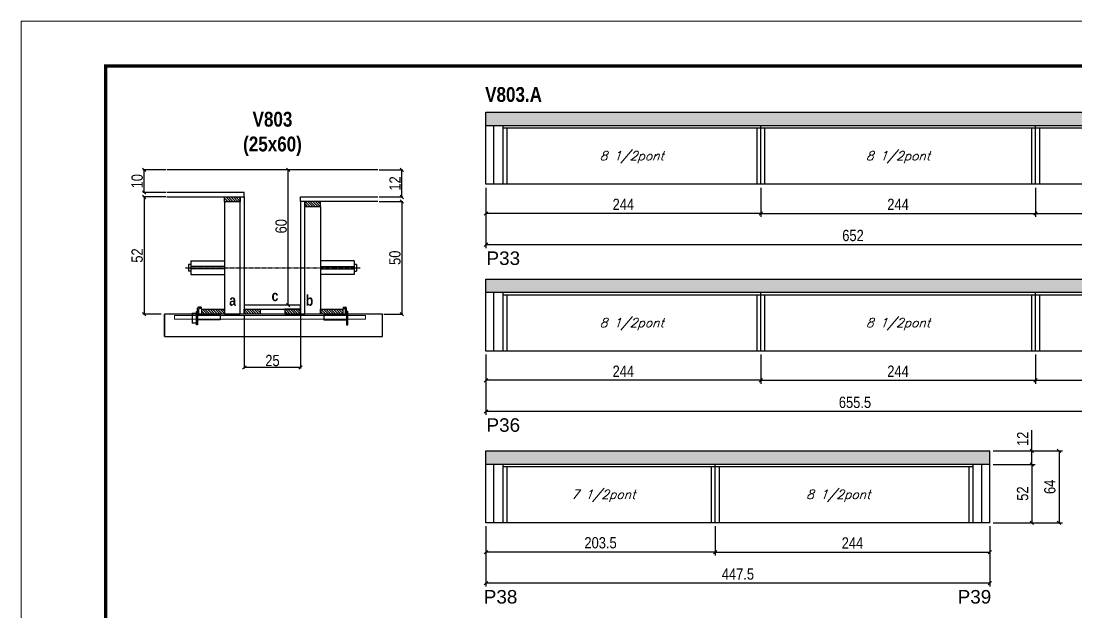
# Model space of a CAD drawing. Extents: x 3309 to 9590, y -2522 to 14608.
# Drawn here: x 8078 to 9015, y 12934 to 13459 of the extents above; entities that cross this region are included whole.
import ezdxf

# ---------------------------------------------------------------- set-up
doc = ezdxf.new("R2010")
doc.units = 0
doc.linetypes.add('DASHED', pattern=[0.75, 0.5, -0.25])
doc.linetypes.add('HIDDEN', pattern=[0.375, 0.25, -0.125])
for name, color, linetype in [('5', 5, 'Continuous'), ('barrote', 251, 'Continuous'), ('COTA', 241, 'Continuous'), ('detalhes', 4, 'Continuous'), ('NOMENCLATURA', 7, 'Continuous'), ('Painéis', 200, 'Continuous'), ('presilha', 1, 'Continuous'), ('SARR_2.2x10', 60, 'Continuous'), ('SARR_2.2x7', 40, 'Continuous'), ('SARR_3.5x7', 81, 'Continuous'), ('TENSOR', 3, 'Continuous'), ('texto', 7, 'Continuous')]:
    doc.layers.add(name, color=color, linetype=linetype)
for name, color, linetype, lineweight in [('CONCRETO', 251, 'Continuous', 25), ('Folhas', 255, 'Continuous', 9), ('SARRAFO DE PRESSAO', 251, 'DASHED', 9), ('SCO-___-LAJ', 2, 'Continuous', 0)]:
    doc.layers.add(name, color=color, linetype=linetype, lineweight=lineweight)
doc.styles.add('COTA TECNICA', font='techl___.ttf', dxfattribs={"height": 10})
doc.styles.add('COTA TECNICA 2X', font='techl___.ttf', dxfattribs={"height": 10})
doc.styles.add('Romans', font='romans.shx')
doc.styles.get("Standard").update_dxf_attribs({"font": 'arial.ttf'})
doc.styles.add('TECNICA', font='techb___.ttf', dxfattribs={"height": 10})
doc.dimstyles.new('PAINEL', dxfattribs={"dimtxt": 10, "dimasz": 3, "dimexe": 3, "dimexo": 3, "dimgap": 3, "dimtad": 1, "dimdec": 1, "dimzin": 12, "dimdsep": 46, "dimtxsty": 'COTA TECNICA', "dimblk1": 'OBLIQUE', "dimblk2": 'OBLIQUE', "dimsah": 1, "dimcen": 0.9, "dimclrd": 4, "dimclre": 4, "dimclrt": 240, "dimadec": 1, "dimazin": 3, "dimtfac": 1, "dimtdec": 1, "dimtmove": 0, "dimatfit": 3, "dimfxl": 1, "dimtolj": 1, "dimtzin": 12, "dimarcsym": 0})
doc.dimstyles.new('SECAO', dxfattribs={"dimscale": 0.333333, "dimtxt": 5, "dimasz": 9, "dimexe": 3, "dimexo": 3, "dimgap": 3, "dimtad": 1, "dimdec": 1, "dimlfac": 0.5, "dimzin": 12, "dimdsep": 46, "dimtxsty": 'COTA TECNICA 2X', "dimblk1": 'OBLIQUE', "dimblk2": 'OBLIQUE', "dimsah": 1, "dimcen": 0.9, "dimclrd": 4, "dimclre": 4, "dimclrt": 240, "dimadec": 1, "dimazin": 3, "dimtfac": 1, "dimtdec": 1, "dimtmove": 0, "dimatfit": 3, "dimfxl": 1, "dimtolj": 1, "dimtzin": 12, "dimarcsym": 0})

# ---------------------------------------------------------------- blocks, each defined once
blk = doc.blocks.new('9999999999')
at = {"layer": 'Folhas'}
blk.add_lwpolyline([(98138.98, 34190.21), (99623.98, 34190.21), (99623.98, 35240.21), (98138.98, 35240.21)], close=True, dxfattribs=at)
at = {"layer": 'Folhas', "color": 30, "const_width": 3}
blk.add_lwpolyline([(98213.98, 34230.21), (99583.98, 34230.21), (99583.98, 35200.21), (98213.98, 35200.21)], close=True, dxfattribs=at)
blk = doc.blocks.new('_Oblique')
at = {"color": 0, "linetype": 'ByBlock', "lineweight": -2}
blk.add_line((-0.5, -0.5), (0.5, 0.5), dxfattribs=at)
blk = doc.blocks.new('*D1483')
at = {"layer": 'COTA', "color": 4, "lineweight": -2, "transparency": 16777216}
for p, q in [((8276.15, 13198.02), (8276.15, 13150.55)), ((8326.15, 13198.02), (8326.15, 13150.55)), ((8326.15, 13151.55), (8276.15, 13151.55))]:
    blk.add_line(p, q, dxfattribs=at)
at = {"layer": 'Defpoints', "color": 0, "transparency": 16777216}
for p in [(8276.15, 13199.02), (8326.15, 13199.02), (8276.15, 13151.55)]:
    blk.add_point(p, dxfattribs=at)
at = {"layer": 'COTA', "color": 4, "lineweight": -2, "transparency": 16777216, "xscale": 3, "yscale": 3, "zscale": 3, "rotation": 180}
blk.add_blockref('_Oblique', (8276.15, 13151.55), dxfattribs=at)
at = {"layer": 'COTA', "color": 4, "lineweight": -2, "transparency": 16777216, "xscale": 3, "yscale": 3, "zscale": 3}
blk.add_blockref('_Oblique', (8326.15, 13151.55), dxfattribs=at)
at = {"layer": 'COTA', "color": 240, "transparency": 16777216, "insert": (8301.15, 13157.66), "char_height": 10, "attachment_point": 5, "style": 'COTA TECNICA 2X'}
blk.add_mtext('\\A1;25', dxfattribs=at)
blk = doc.blocks.new('PRESILHA METÁLICA 1')
at = {"layer": 'presilha'}
for p, q in [((6, 15.5), (7.5, 15.5)), ((6, -2.5), (6, 15.5)), ((7.5, 10.6), (7.5, 19.9)), ((7.5, 15.5), (7.5, -2.5)), ((12, 21), (8.6, 21)), ((9, 11.6), (9, 18.9)), ((12, 19.5), (9.6, 19.5)), ((12, 21), (12, 19.5)), ((0, 13), (6, 13)), ((0, 13), (0, 0)), ((6, 0), (0, 0)), ((6, 13), (6, 0)), ((37.5, 4.1), (7.5, 4.1)), ((37.5, 11), (9.6, 11)), ((37.5, 11), (37.5, 4.1)), ((7.5, -2.5), (6, -2.5))]:
    blk.add_line(p, q, dxfattribs=at)
for centre, radius, start, end in [((8.6, 19.9), 1.14, 90, 180), ((9.6, 18.9), 0.57, 90, 180), ((9.6, 11.6), 0.57, 180, 270)]:
    blk.add_arc(centre, radius, start, end, dxfattribs=at)
blk = doc.blocks.new('PRESILHA METÁLICA 2')
at = {"layer": 'presilha'}
for p, q in [((-5.2, 23.5), (-5.2, 22)), ((-5.2, 23.5), (-1.9, 23.5)), ((-5.2, 22), (-2.8, 22)), ((-2.2, 14.1), (-2.2, 21.4)), ((0.8, 18), (-0.8, 18)), ((-0.8, 18), (-0.8, 0)), ((-0.8, 14.6), (-0.8, 22.4)), ((0.8, 0), (0.8, 18)), ((-30.8, 13.5), (-30.8, 6.6)), ((-30.8, 13.5), (-2.8, 13.5)), ((-30.8, 6.6), (-0.8, 6.6)), ((-0.8, 0), (0.8, 0))]:
    blk.add_line(p, q, dxfattribs=at)
for centre, radius, start, end in [((-2.8, 21.4), 0.57, 0, 90), ((-2.8, 14.1), 0.57, 270, 0), ((-1.9, 22.4), 1.14, 0, 90)]:
    blk.add_arc(centre, radius, start, end, dxfattribs=at)
blk = doc.blocks.new('*D1484')
at = {"layer": 'COTA', "color": 4, "lineweight": -2, "transparency": 16777216}
for p, q in [((8206.45, 13303.02), (8186.1, 13303.02)), ((8187.1, 13303.02), (8187.1, 13199.02)), ((8202.34, 13199.02), (8186.1, 13199.02))]:
    blk.add_line(p, q, dxfattribs=at)
at = {"layer": 'Defpoints', "color": 0, "transparency": 16777216}
for p in [(8207.45, 13303.02), (8187.1, 13199.02), (8203.34, 13199.02)]:
    blk.add_point(p, dxfattribs=at)
at = {"layer": 'COTA', "color": 4, "lineweight": -2, "transparency": 16777216, "xscale": 3, "yscale": 3, "zscale": 3}
for p, rotation in [((8187.1, 13303.02), 90), ((8187.1, 13199.02), 270)]:
    blk.add_blockref('_Oblique', p, dxfattribs=dict(at, rotation=rotation))
at = {"layer": 'COTA', "color": 240, "transparency": 16777216, "insert": (8180.99, 13251.02), "char_height": 10, "attachment_point": 5, "rotation": 90, "style": 'COTA TECNICA 2X'}
blk.add_mtext('\\A1;52', dxfattribs=at)
blk = doc.blocks.new('*D1485')
at = {"layer": 'COTA', "color": 4, "lineweight": -2, "transparency": 16777216}
for p, q in [((8395.85, 13299.02), (8417.07, 13299.02)), ((8416.07, 13299.02), (8416.07, 13199.02)), ((8399.96, 13199.02), (8417.07, 13199.02))]:
    blk.add_line(p, q, dxfattribs=at)
at = {"layer": 'Defpoints', "color": 0, "transparency": 16777216}
for p in [(8394.85, 13299.02), (8398.96, 13199.02), (8416.07, 13199.02)]:
    blk.add_point(p, dxfattribs=at)
at = {"layer": 'COTA', "color": 4, "lineweight": -2, "transparency": 16777216, "xscale": 3, "yscale": 3, "zscale": 3}
for p, rotation in [((8416.07, 13299.02), 90), ((8416.07, 13199.02), 270)]:
    blk.add_blockref('_Oblique', p, dxfattribs=dict(at, rotation=rotation))
at = {"layer": 'COTA', "color": 240, "transparency": 16777216, "insert": (8409.96, 13249.02), "char_height": 10, "attachment_point": 5, "rotation": 90, "style": 'COTA TECNICA 2X'}
blk.add_mtext('\\A1;50', dxfattribs=at)
blk = doc.blocks.new('*D1486')
at = {"layer": 'COTA', "color": 4, "lineweight": -2, "transparency": 16777216}
for p, q in [((8325.15, 13327.02), (8313.98, 13327.02)), ((8314.98, 13207.02), (8314.98, 13327.02)), ((8325.15, 13207.02), (8313.98, 13207.02))]:
    blk.add_line(p, q, dxfattribs=at)
at = {"layer": 'Defpoints', "color": 0, "transparency": 16777216}
for p in [(8314.98, 13327.02), (8326.15, 13327.02), (8326.15, 13207.02)]:
    blk.add_point(p, dxfattribs=at)
at = {"layer": 'COTA', "color": 4, "lineweight": -2, "transparency": 16777216, "xscale": 3, "yscale": 3, "zscale": 3}
for p, rotation in [((8314.98, 13327.02), 90), ((8314.98, 13207.02), 270)]:
    blk.add_blockref('_Oblique', p, dxfattribs=dict(at, rotation=rotation))
at = {"layer": 'COTA', "color": 240, "transparency": 16777216, "insert": (8308.87, 13277.02), "char_height": 10, "attachment_point": 5, "rotation": 90, "style": 'COTA TECNICA 2X'}
blk.add_mtext('\\A1;60', dxfattribs=at)
blk = doc.blocks.new('*D1487')
at = {"layer": 'COTA', "color": 4, "lineweight": -2, "transparency": 16777216}
for p, q in [((8395.85, 13327.02), (8417.07, 13327.02)), ((8416.07, 13303.02), (8416.07, 13327.02)), ((8395.85, 13303.02), (8417.07, 13303.02))]:
    blk.add_line(p, q, dxfattribs=at)
at = {"layer": 'Defpoints', "color": 0, "transparency": 16777216}
for p in [(8394.85, 13327.02), (8416.07, 13327.02), (8394.85, 13303.02)]:
    blk.add_point(p, dxfattribs=at)
at = {"layer": 'COTA', "color": 4, "lineweight": -2, "transparency": 16777216, "xscale": 3, "yscale": 3, "zscale": 3}
for p, rotation in [((8416.07, 13327.02), 90), ((8416.07, 13303.02), 270)]:
    blk.add_blockref('_Oblique', p, dxfattribs=dict(at, rotation=rotation))
at = {"layer": 'COTA', "color": 240, "transparency": 16777216, "insert": (8410.01, 13315.02), "char_height": 10, "attachment_point": 5, "rotation": 90, "style": 'COTA TECNICA 2X'}
blk.add_mtext('\\A1;12', dxfattribs=at)
blk = doc.blocks.new('*D1488')
at = {"layer": 'COTA', "color": 4, "lineweight": -2, "transparency": 16777216}
for p, q in [((8206.45, 13327.02), (8186.1, 13327.02)), ((8187.1, 13307.02), (8187.1, 13327.02)), ((8206.45, 13307.02), (8186.1, 13307.02))]:
    blk.add_line(p, q, dxfattribs=at)
at = {"layer": 'Defpoints', "color": 0, "transparency": 16777216}
for p in [(8187.1, 13327.02), (8207.45, 13327.02), (8207.45, 13307.02)]:
    blk.add_point(p, dxfattribs=at)
at = {"layer": 'COTA', "color": 4, "lineweight": -2, "transparency": 16777216, "xscale": 3, "yscale": 3, "zscale": 3}
for p, rotation in [((8187.1, 13327.02), 90), ((8187.1, 13307.02), 270)]:
    blk.add_blockref('_Oblique', p, dxfattribs=dict(at, rotation=rotation))
at = {"layer": 'COTA', "color": 240, "transparency": 16777216, "insert": (8181, 13317.02), "char_height": 10, "attachment_point": 5, "rotation": 90, "style": 'COTA TECNICA 2X'}
blk.add_mtext('\\A1;10', dxfattribs=at)
blk = doc.blocks.new('*D1489')
at = {"layer": 'COTA', "color": 4, "linetype": 'ByBlock', "lineweight": -2, "transparency": 16777216}
for p, q in [((8490.81, 13311.29), (8490.81, 13285.37)), ((8734.81, 13311.29), (8734.81, 13285.37)), ((8734.81, 13288.37), (8490.81, 13288.37))]:
    blk.add_line(p, q, dxfattribs=at)
at = {"layer": 'Defpoints', "color": 0, "linetype": 'ByBlock', "transparency": 16777216}
for p in [(8490.81, 13314.29), (8734.81, 13314.29), (8490.81, 13288.37)]:
    blk.add_point(p, dxfattribs=at)
at = {"layer": 'COTA', "color": 4, "linetype": 'ByBlock', "lineweight": -2, "transparency": 16777216, "xscale": 3, "yscale": 3, "zscale": 3, "rotation": 180}
blk.add_blockref('_Oblique', (8490.81, 13288.37), dxfattribs=at)
at = {"layer": 'COTA', "color": 4, "linetype": 'ByBlock', "lineweight": -2, "transparency": 16777216, "xscale": 3, "yscale": 3, "zscale": 3}
blk.add_blockref('_Oblique', (8734.81, 13288.37), dxfattribs=at)
at = {"layer": 'COTA', "color": 240, "linetype": 'ByBlock', "transparency": 16777216, "insert": (8612.81, 13296.45), "char_height": 10, "attachment_point": 5, "style": 'COTA TECNICA'}
blk.add_mtext('\\A1;244', dxfattribs=at)
blk = doc.blocks.new('*D1492')
at = {"layer": 'COTA', "color": 4, "linetype": 'ByBlock', "lineweight": -2, "transparency": 16777216}
for p, q in [((8490.81, 13311.29), (8490.81, 13257.66)), ((9142.81, 13311.29), (9142.81, 13257.66)), ((9142.81, 13260.66), (8490.81, 13260.66))]:
    blk.add_line(p, q, dxfattribs=at)
at = {"layer": 'Defpoints', "color": 0, "linetype": 'ByBlock', "transparency": 16777216}
for p in [(8490.81, 13314.29), (9142.81, 13314.29), (8490.81, 13260.66)]:
    blk.add_point(p, dxfattribs=at)
at = {"layer": 'COTA', "color": 4, "linetype": 'ByBlock', "lineweight": -2, "transparency": 16777216, "xscale": 3, "yscale": 3, "zscale": 3, "rotation": 180}
blk.add_blockref('_Oblique', (8490.81, 13260.66), dxfattribs=at)
at = {"layer": 'COTA', "color": 4, "linetype": 'ByBlock', "lineweight": -2, "transparency": 16777216, "xscale": 3, "yscale": 3, "zscale": 3}
blk.add_blockref('_Oblique', (9142.81, 13260.66), dxfattribs=at)
at = {"layer": 'COTA', "color": 240, "linetype": 'ByBlock', "transparency": 16777216, "insert": (8816.81, 13268.77), "char_height": 10, "attachment_point": 5, "style": 'COTA TECNICA'}
blk.add_mtext('\\A1;652', dxfattribs=at)
blk = doc.blocks.new('*D1490')
at = {"layer": 'COTA', "color": 4, "lineweight": -2, "transparency": 16777216}
for p, q in [((8734.81, 13311.29), (8734.81, 13285.37)), ((8978.81, 13311.29), (8978.81, 13285.37)), ((8734.81, 13288.37), (8978.81, 13288.37))]:
    blk.add_line(p, q, dxfattribs=at)
at = {"layer": 'Defpoints', "color": 0, "transparency": 16777216}
for p in [(8734.81, 13314.29, 0), (8978.81, 13314.29, 0), (8978.81, 13288.37)]:
    blk.add_point(p, dxfattribs=at)
at = {"layer": 'COTA', "color": 4, "lineweight": -2, "transparency": 16777216, "xscale": 3, "yscale": 3, "zscale": 3, "rotation": 180}
blk.add_blockref('_Oblique', (8734.81, 13288.37), dxfattribs=at)
at = {"layer": 'COTA', "color": 4, "lineweight": -2, "transparency": 16777216, "xscale": 3, "yscale": 3, "zscale": 3}
blk.add_blockref('_Oblique', (8978.81, 13288.37), dxfattribs=at)
at = {"layer": 'COTA', "color": 240, "transparency": 16777216, "insert": (8856.81, 13296.45), "char_height": 10, "attachment_point": 5, "style": 'COTA TECNICA'}
blk.add_mtext('\\A1;244', dxfattribs=at)
blk = doc.blocks.new('*D1493')
at = {"layer": 'COTA', "color": 4, "lineweight": -2, "transparency": 16777216}
for p, q in [((8978.81, 13311.29), (8978.81, 13285.37)), ((9142.81, 13311.29), (9142.81, 13285.37)), ((8978.81, 13288.37), (9142.81, 13288.37))]:
    blk.add_line(p, q, dxfattribs=at)
at = {"layer": 'Defpoints', "color": 0, "transparency": 16777216}
for p in [(8978.81, 13314.29, 0), (9142.81, 13314.29, 0), (9142.81, 13288.37)]:
    blk.add_point(p, dxfattribs=at)
at = {"layer": 'COTA', "color": 4, "lineweight": -2, "transparency": 16777216, "xscale": 3, "yscale": 3, "zscale": 3, "rotation": 180}
blk.add_blockref('_Oblique', (8978.81, 13288.37), dxfattribs=at)
at = {"layer": 'COTA', "color": 4, "lineweight": -2, "transparency": 16777216, "xscale": 3, "yscale": 3, "zscale": 3}
blk.add_blockref('_Oblique', (9142.81, 13288.37), dxfattribs=at)
at = {"layer": 'COTA', "color": 240, "transparency": 16777216, "insert": (9060.81, 13296.48), "char_height": 10, "attachment_point": 5, "style": 'COTA TECNICA'}
blk.add_mtext('\\A1;164', dxfattribs=at)
blk = doc.blocks.new('*D1496')
at = {"layer": 'COTA', "color": 4, "linetype": 'ByBlock', "lineweight": -2, "transparency": 16777216}
for p, q in [((8490.81, 13163.05), (8490.81, 13137.14)), ((8734.81, 13163.05), (8734.81, 13137.14)), ((8734.81, 13140.14), (8490.81, 13140.14))]:
    blk.add_line(p, q, dxfattribs=at)
at = {"layer": 'Defpoints', "color": 0, "linetype": 'ByBlock', "transparency": 16777216}
for p in [(8490.81, 13166.05), (8734.81, 13166.05), (8490.81, 13140.14)]:
    blk.add_point(p, dxfattribs=at)
at = {"layer": 'COTA', "color": 4, "linetype": 'ByBlock', "lineweight": -2, "transparency": 16777216, "xscale": 3, "yscale": 3, "zscale": 3, "rotation": 180}
blk.add_blockref('_Oblique', (8490.81, 13140.14), dxfattribs=at)
at = {"layer": 'COTA', "color": 4, "linetype": 'ByBlock', "lineweight": -2, "transparency": 16777216, "xscale": 3, "yscale": 3, "zscale": 3}
blk.add_blockref('_Oblique', (8734.81, 13140.14), dxfattribs=at)
at = {"layer": 'COTA', "color": 240, "linetype": 'ByBlock', "transparency": 16777216, "insert": (8612.81, 13148.21), "char_height": 10, "attachment_point": 5, "style": 'COTA TECNICA'}
blk.add_mtext('\\A1;244', dxfattribs=at)
blk = doc.blocks.new('*D1499')
at = {"layer": 'COTA', "color": 4, "linetype": 'ByBlock', "lineweight": -2, "transparency": 16777216}
for p, q in [((8490.81, 13163.05), (8490.81, 13109.43)), ((9146.31, 13163.05), (9146.31, 13109.43)), ((9146.31, 13112.43), (8490.81, 13112.43))]:
    blk.add_line(p, q, dxfattribs=at)
at = {"layer": 'Defpoints', "color": 0, "linetype": 'ByBlock', "transparency": 16777216}
for p in [(8490.81, 13166.05), (9146.31, 13166.05), (8490.81, 13112.43)]:
    blk.add_point(p, dxfattribs=at)
at = {"layer": 'COTA', "color": 4, "linetype": 'ByBlock', "lineweight": -2, "transparency": 16777216, "xscale": 3, "yscale": 3, "zscale": 3, "rotation": 180}
blk.add_blockref('_Oblique', (8490.81, 13112.43), dxfattribs=at)
at = {"layer": 'COTA', "color": 4, "linetype": 'ByBlock', "lineweight": -2, "transparency": 16777216, "xscale": 3, "yscale": 3, "zscale": 3}
blk.add_blockref('_Oblique', (9146.31, 13112.43), dxfattribs=at)
at = {"layer": 'COTA', "color": 240, "linetype": 'ByBlock', "transparency": 16777216, "insert": (8818.56, 13120.54), "char_height": 10, "attachment_point": 5, "style": 'COTA TECNICA'}
blk.add_mtext('\\A1;655.5', dxfattribs=at)
blk = doc.blocks.new('*D1497')
at = {"layer": 'COTA', "color": 4, "lineweight": -2, "transparency": 16777216}
for p, q in [((8734.81, 13163.05), (8734.81, 13137.14)), ((8978.81, 13163.05), (8978.81, 13137.14)), ((8734.81, 13140.14), (8978.81, 13140.14))]:
    blk.add_line(p, q, dxfattribs=at)
at = {"layer": 'Defpoints', "color": 0, "transparency": 16777216}
for p in [(8734.81, 13166.05, 0), (8978.81, 13166.05, 0), (8978.81, 13140.14)]:
    blk.add_point(p, dxfattribs=at)
at = {"layer": 'COTA', "color": 4, "lineweight": -2, "transparency": 16777216, "xscale": 3, "yscale": 3, "zscale": 3, "rotation": 180}
blk.add_blockref('_Oblique', (8734.81, 13140.14), dxfattribs=at)
at = {"layer": 'COTA', "color": 4, "lineweight": -2, "transparency": 16777216, "xscale": 3, "yscale": 3, "zscale": 3}
blk.add_blockref('_Oblique', (8978.81, 13140.14), dxfattribs=at)
at = {"layer": 'COTA', "color": 240, "transparency": 16777216, "insert": (8856.81, 13148.21), "char_height": 10, "attachment_point": 5, "style": 'COTA TECNICA'}
blk.add_mtext('\\A1;244', dxfattribs=at)
blk = doc.blocks.new('*D1500')
at = {"layer": 'COTA', "color": 4, "lineweight": -2, "transparency": 16777216}
for p, q in [((8978.81, 13163.05), (8978.81, 13137.14)), ((9146.31, 13163.05), (9146.31, 13137.14)), ((8978.81, 13140.14), (9146.31, 13140.14))]:
    blk.add_line(p, q, dxfattribs=at)
at = {"layer": 'Defpoints', "color": 0, "transparency": 16777216}
for p in [(8978.81, 13166.05, 0), (9146.31, 13166.05, 0), (9146.31, 13140.14)]:
    blk.add_point(p, dxfattribs=at)
at = {"layer": 'COTA', "color": 4, "lineweight": -2, "transparency": 16777216, "xscale": 3, "yscale": 3, "zscale": 3, "rotation": 180}
blk.add_blockref('_Oblique', (8978.81, 13140.14), dxfattribs=at)
at = {"layer": 'COTA', "color": 4, "lineweight": -2, "transparency": 16777216, "xscale": 3, "yscale": 3, "zscale": 3}
blk.add_blockref('_Oblique', (9146.31, 13140.14), dxfattribs=at)
at = {"layer": 'COTA', "color": 240, "transparency": 16777216, "insert": (9062.56, 13148.25), "char_height": 10, "attachment_point": 5, "style": 'COTA TECNICA'}
blk.add_mtext('\\A1;167.5', dxfattribs=at)
blk = doc.blocks.new('*D1503')
at = {"layer": 'COTA', "color": 4, "linetype": 'ByBlock', "lineweight": -2, "transparency": 16777216}
for p, q in [((8490.81, 13010.49), (8490.81, 12984.57)), ((8694.31, 13010.49), (8694.31, 12984.57)), ((8694.31, 12987.57), (8490.81, 12987.57))]:
    blk.add_line(p, q, dxfattribs=at)
at = {"layer": 'Defpoints', "color": 0, "linetype": 'ByBlock', "transparency": 16777216}
for p in [(8490.81, 13013.49), (8694.31, 13013.49), (8490.81, 12987.57)]:
    blk.add_point(p, dxfattribs=at)
at = {"layer": 'COTA', "color": 4, "linetype": 'ByBlock', "lineweight": -2, "transparency": 16777216, "xscale": 3, "yscale": 3, "zscale": 3, "rotation": 180}
blk.add_blockref('_Oblique', (8490.81, 12987.57), dxfattribs=at)
at = {"layer": 'COTA', "color": 4, "linetype": 'ByBlock', "lineweight": -2, "transparency": 16777216, "xscale": 3, "yscale": 3, "zscale": 3}
blk.add_blockref('_Oblique', (8694.31, 12987.57), dxfattribs=at)
at = {"layer": 'COTA', "color": 240, "linetype": 'ByBlock', "transparency": 16777216, "insert": (8592.56, 12995.79), "char_height": 10, "attachment_point": 5, "style": 'COTA TECNICA'}
blk.add_mtext('\\A1;203.5', dxfattribs=at)
blk = doc.blocks.new('*D1506')
at = {"layer": 'COTA', "color": 4, "linetype": 'ByBlock', "lineweight": -2, "transparency": 16777216}
for p, q in [((8490.81, 13010.49), (8490.81, 12956.86)), ((8938.31, 13010.49), (8938.31, 12956.86)), ((8938.31, 12959.86), (8490.81, 12959.86))]:
    blk.add_line(p, q, dxfattribs=at)
at = {"layer": 'Defpoints', "color": 0, "linetype": 'ByBlock', "transparency": 16777216}
for p in [(8490.81, 13013.49), (8938.31, 13013.49), (8490.81, 12959.86)]:
    blk.add_point(p, dxfattribs=at)
at = {"layer": 'COTA', "color": 4, "linetype": 'ByBlock', "lineweight": -2, "transparency": 16777216, "xscale": 3, "yscale": 3, "zscale": 3, "rotation": 180}
blk.add_blockref('_Oblique', (8490.81, 12959.86), dxfattribs=at)
at = {"layer": 'COTA', "color": 4, "linetype": 'ByBlock', "lineweight": -2, "transparency": 16777216, "xscale": 3, "yscale": 3, "zscale": 3}
blk.add_blockref('_Oblique', (8938.31, 12959.86), dxfattribs=at)
at = {"layer": 'COTA', "color": 240, "linetype": 'ByBlock', "transparency": 16777216, "insert": (8714.56, 12967.97), "char_height": 10, "attachment_point": 5, "style": 'COTA TECNICA'}
blk.add_mtext('\\A1;447.5', dxfattribs=at)
blk = doc.blocks.new('*D1504')
at = {"layer": 'COTA', "color": 4, "lineweight": -2, "transparency": 16777216}
for p, q in [((8694.31, 13010.49), (8694.31, 12984.57)), ((8938.31, 13010.49), (8938.31, 12984.57)), ((8694.31, 12987.57), (8938.31, 12987.57))]:
    blk.add_line(p, q, dxfattribs=at)
at = {"layer": 'Defpoints', "color": 0, "transparency": 16777216}
for p in [(8694.31, 13013.49, 0), (8938.31, 13013.49, 0), (8938.31, 12987.57)]:
    blk.add_point(p, dxfattribs=at)
at = {"layer": 'COTA', "color": 4, "lineweight": -2, "transparency": 16777216, "xscale": 3, "yscale": 3, "zscale": 3, "rotation": 180}
blk.add_blockref('_Oblique', (8694.31, 12987.57), dxfattribs=at)
at = {"layer": 'COTA', "color": 4, "lineweight": -2, "transparency": 16777216, "xscale": 3, "yscale": 3, "zscale": 3}
blk.add_blockref('_Oblique', (8938.31, 12987.57), dxfattribs=at)
at = {"layer": 'COTA', "color": 240, "transparency": 16777216, "insert": (8816.31, 12995.65), "char_height": 10, "attachment_point": 5, "style": 'COTA TECNICA'}
blk.add_mtext('\\A1;244', dxfattribs=at)
blk = doc.blocks.new('*D1505')
at = {"layer": 'COTA', "color": 4, "lineweight": -2, "transparency": 16777216}
for p, q in [((8941.31, 13065.49), (8978.61, 13065.49)), ((8975.61, 13065.49), (8975.61, 13013.49)), ((8941.31, 13013.49), (8978.61, 13013.49))]:
    blk.add_line(p, q, dxfattribs=at)
at = {"layer": 'Defpoints', "color": 0, "transparency": 16777216}
for p in [(8938.31, 13065.49, 0), (8938.31, 13013.49, 0), (8975.61, 13013.49)]:
    blk.add_point(p, dxfattribs=at)
at = {"layer": 'COTA', "color": 4, "lineweight": -2, "transparency": 16777216, "xscale": 3, "yscale": 3, "zscale": 3}
for p, rotation in [((8975.61, 13065.49), 90), ((8975.61, 13013.49), 270)]:
    blk.add_blockref('_Oblique', p, dxfattribs=dict(at, rotation=rotation))
at = {"layer": 'COTA', "color": 240, "transparency": 16777216, "insert": (8967.5, 13039.49), "char_height": 10, "attachment_point": 5, "rotation": 90, "style": 'COTA TECNICA'}
blk.add_mtext('\\A1;52', dxfattribs=at)
blk = doc.blocks.new('*D1507')
at = {"layer": 'COTA', "color": 4, "lineweight": -2, "transparency": 16777216}
for p, q in [((8975.61, 13077.49), (8975.61, 13095.8)), ((8941.31, 13077.49), (8978.61, 13077.49)), ((8975.61, 13065.49), (8975.61, 13077.49)), ((8941.31, 13065.49), (8978.61, 13065.49))]:
    blk.add_line(p, q, dxfattribs=at)
at = {"layer": 'Defpoints', "color": 0, "transparency": 16777216}
for p in [(8938.31, 13077.49, 0), (8975.61, 13077.49), (8938.31, 13065.49, 0)]:
    blk.add_point(p, dxfattribs=at)
at = {"layer": 'COTA', "color": 4, "lineweight": -2, "transparency": 16777216, "xscale": 3, "yscale": 3, "zscale": 3}
for p, rotation in [((8975.61, 13077.49), 90), ((8975.61, 13065.49), 270)]:
    blk.add_blockref('_Oblique', p, dxfattribs=dict(at, rotation=rotation))
at = {"layer": 'COTA', "color": 240, "transparency": 16777216, "insert": (8967.55, 13088.14), "char_height": 10, "attachment_point": 5, "rotation": 90, "style": 'COTA TECNICA'}
blk.add_mtext('\\A1;12', dxfattribs=at)
blk = doc.blocks.new('*D1508')
at = {"layer": 'COTA', "color": 4, "lineweight": -2, "transparency": 16777216}
for p, q in [((8941.31, 13077.49), (9002.79, 13077.49)), ((8999.79, 13077.49), (8999.79, 13013.49)), ((8941.31, 13013.49), (9002.79, 13013.49))]:
    blk.add_line(p, q, dxfattribs=at)
at = {"layer": 'Defpoints', "color": 0, "transparency": 16777216}
for p in [(8938.31, 13077.49, 0), (8938.31, 13013.49, 0), (8999.79, 13013.49)]:
    blk.add_point(p, dxfattribs=at)
at = {"layer": 'COTA', "color": 4, "lineweight": -2, "transparency": 16777216, "xscale": 3, "yscale": 3, "zscale": 3}
for p, rotation in [((8999.79, 13077.49), 90), ((8999.79, 13013.49), 270)]:
    blk.add_blockref('_Oblique', p, dxfattribs=dict(at, rotation=rotation))
at = {"layer": 'COTA', "color": 240, "transparency": 16777216, "insert": (8991.69, 13045.49), "char_height": 10, "attachment_point": 5, "rotation": 90, "style": 'COTA TECNICA'}
blk.add_mtext('\\A1;64', dxfattribs=at)

msp = doc.modelspace()

# ---------------------------------------------------------------- hatches: boundary and pattern name
at = {"layer": 'COTA'}
h = msp.add_hatch(dxfattribs=at)
h.set_pattern_fill('AR-CONC', color=256, scale=0.03)
h.set_pattern_definition([(50, (1564.066, 102.283), (5.4655401, -0.4781726), [0.5715, -6.2865]), (355, (1564.066, 102.283), (-1.0573026, 5.7317054), [0.4572, -5.0292175]), (100.451445, (1564.5216, 102.243), (4.4082374, 5.2535326), [0.4857003, -5.3427073]), (46.1842, (1564.066, 103.807), (8.1323712, -1.2612698), [0.85725, -9.42975]), (96.63556, (1564.744, 103.702), (7.122124, 7.4227837), [0.7285507, -8.0140682]), (351.18415, (1564.066, 103.807), (7.122124, 7.4227837), [0.685799, -7.543792]), (21, (1564.828, 103.426), (4.5484317, -3.067956), [0.5715, -6.2865]), (326, (1564.828, 103.426), (1.8540609, 5.525639), [0.4572, -5.0292]), (71.451445, (1565.207, 103.17), (6.4024926, 2.457683), [0.4857003, -5.3426981]), (37.5, (1564.066, 102.2828), (0.0926581, 2.53665117), [0, -4.96824, 0, -5.1054, 0, -5.04825]), (7.5, (1564.066, 102.2828), (2.00458988, 3.00541724), [0, -2.91084, 0, -4.85394, 0, -1.92405]), (327.5, (1562.3668, 102.2828), (4.06771786, -0.17186232), [0, -1.905, 0, -5.9436, 0, -7.8867]), (317.5, (1561.605, 102.2828), (4.44387544, 0.7627947), [0, -2.4765, 0, -3.94716, 0, -5.6007])])
h.paths.add_polyline_path([(9142.81, 13366.29), (9142.81, 13378.29), (8490.81, 13378.29), (8490.81, 13366.29)])
h = msp.add_hatch(dxfattribs=at)
h.set_pattern_fill('AR-CONC', color=256, scale=0.03)
h.set_pattern_definition([(50, (1564.066, -45.953), (5.4655401, -0.4781726), [0.5715, -6.2865]), (355, (1564.066, -45.953), (-1.0573026, 5.7317054), [0.4572, -5.0292175]), (100.451445, (1564.5216, -45.993), (4.4082374, 5.2535326), [0.4857003, -5.3427073]), (46.1842, (1564.066, -44.429), (8.1323712, -1.2612698), [0.85725, -9.42975]), (96.63556, (1564.744, -44.534), (7.122124, 7.4227837), [0.7285507, -8.0140682]), (351.18415, (1564.066, -44.429), (7.122124, 7.4227837), [0.685799, -7.543792]), (21, (1564.828, -44.81), (4.5484317, -3.067956), [0.5715, -6.2865]), (326, (1564.828, -44.81), (1.8540609, 5.525639), [0.4572, -5.0292]), (71.451445, (1565.207, -45.066), (6.4024926, 2.457683), [0.4857003, -5.3426981]), (37.5, (1564.066, -45.9532), (0.0926581, 2.53665117), [0, -4.96824, 0, -5.1054, 0, -5.04825]), (7.5, (1564.066, -45.9532), (2.00458988, 3.00541724), [0, -2.91084, 0, -4.85394, 0, -1.92405]), (327.5, (1562.3668, -45.9532), (4.06771786, -0.17186232), [0, -1.905, 0, -5.9436, 0, -7.8867]), (317.5, (1561.605, -45.953), (4.44387544, 0.7627947), [0, -2.4765, 0, -3.94716, 0, -5.6007])])
h.paths.add_polyline_path([(9146.31, 13218.05), (9146.31, 13230.05), (8490.81, 13230.05), (8490.81, 13218.05)])
h = msp.add_hatch(dxfattribs=at)
h.set_pattern_fill('AR-CONC', color=256, scale=0.03)
h.set_pattern_definition([(50, (1565.1386, 7.728), (5.4655401, -0.4781726), [0.5715, -6.2865]), (355, (1565.1386, 7.728), (-1.0573026, 5.7317054), [0.4572, -5.0292175]), (100.451445, (1565.594, 7.688), (4.4082374, 5.2535326), [0.4857003, -5.3427073]), (46.1842, (1565.1386, 9.252), (8.1323712, -1.2612698), [0.85725, -9.42975]), (96.63556, (1565.816, 9.147), (7.122124, 7.4227837), [0.7285507, -8.0140682]), (351.18415, (1565.139, 9.252), (7.122124, 7.4227837), [0.685799, -7.543792]), (21, (1565.9006, 8.871), (4.5484317, -3.067956), [0.5715, -6.2865]), (326, (1565.9006, 8.871), (1.8540609, 5.525639), [0.4572, -5.0292]), (71.451445, (1566.2796, 8.615), (6.4024926, 2.457683), [0.4857003, -5.3426981]), (37.5, (1565.1386, 7.7279), (0.0926581, 2.53665117), [0, -4.96824, 0, -5.1054, 0, -5.04825]), (7.5, (1565.1386, 7.728), (2.00458988, 3.00541724), [0, -2.91084, 0, -4.85394, 0, -1.92405]), (327.5, (1563.4393, 7.7279), (4.06771786, -0.17186232), [0, -1.905, 0, -5.9436, 0, -7.8867]), (317.5, (1562.6773, 7.728), (4.4438754, 0.7627947), [0, -2.4765, 0, -3.94716, 0, -5.6007])])
h.paths.add_polyline_path([(8490.81, 13077.49), (8490.81, 13065.49), (8938.31, 13065.49), (8938.31, 13077.49)])
at = {"layer": 'SARR_2.2x10'}
h = msp.add_hatch(dxfattribs=at)
h.set_pattern_fill('ANSI31', color=256, scale=0.5, angle=90)
h.set_pattern_definition([(135, (41432.0896, -110313.1504), (-1.122532015, -1.122532015), [])])
h.paths.add_polyline_path([(8238.55, 13203.42), (8238.55, 13199.02), (8258.55, 13199.02), (8258.55, 13203.42)])
h = msp.add_hatch(dxfattribs=at)
h.set_pattern_fill('ANSI31', color=256, scale=0.5, angle=90)
h.set_pattern_definition([(135, (41537.2896, -110313.1504), (-1.122532015, -1.122532015), [])])
h.paths.add_polyline_path([(8343.75, 13203.42), (8343.75, 13199.02), (8363.75, 13199.02), (8363.75, 13203.42)])
at = {"layer": 'SARR_2.2x7'}
h = msp.add_hatch(dxfattribs=at)
h.set_pattern_fill('ANSI31', color=256, scale=0.5, angle=90)
h.set_pattern_definition([(135, (41446.0896, -110213.5504), (-1.122532015, -1.122532015), [])])
h.paths.add_polyline_path([(8272.55, 13303.02), (8272.55, 13298.62), (8258.55, 13298.62), (8258.55, 13303.02)])
h = msp.add_hatch(dxfattribs=at)
h.set_pattern_fill('ANSI31', color=256, scale=0.5, angle=90)
h.set_pattern_definition([(135, (41438.0896, -110217.5504), (-1.122532015, -1.122532015), [])])
h.paths.add_polyline_path([(8329.75, 13299.02), (8329.75, 13294.62), (8343.75, 13294.62), (8343.75, 13299.02)])
h = msp.add_hatch(dxfattribs=at)
h.set_pattern_fill('ANSI31', color=256, scale=0.5, angle=90)
h.set_pattern_definition([(135, (41511.6896, -110313.1504), (-1.122532015, -1.122532015), [])])
h.paths.add_polyline_path([(8290.15, 13199.02), (8290.15, 13203.42), (8276.15, 13203.42), (8276.15, 13199.02)])
h = msp.add_hatch(dxfattribs=at)
h.set_pattern_fill('ANSI31', color=256, scale=0.5, angle=90)
h.set_pattern_definition([(135, (41523.6896, -110313.1504), (-1.122532015, -1.122532015), [])])
h.paths.add_polyline_path([(8312.15, 13203.42), (8312.15, 13199.02), (8326.15, 13199.02), (8326.15, 13203.42)])

# ---------------------------------------------------------------- linework, layer by layer
at = {"ltscale": 3}
for p, q in [((8226.55, 13243.19), (8226.55, 13237.19)), ((8228.55, 13243.19), (8226.55, 13243.19)), ((8228.55, 13246.19), (8228.55, 13234.19)), ((8228.55, 13246.19), (8258.55, 13246.19)), ((8258.55, 13241.19), (8228.55, 13241.19)), ((8258.55, 13239.19), (8228.55, 13239.19)), ((8373.75, 13246.19), (8343.75, 13246.19)), ((8343.75, 13241.19), (8373.75, 13241.19)), ((8343.75, 13239.19), (8373.75, 13239.19)), ((8373.75, 13246.19), (8373.75, 13234.19)), ((8375.75, 13243.19), (8373.75, 13243.19)), ((8375.75, 13243.19), (8375.75, 13237.19)), ((8228.55, 13237.19), (8226.55, 13237.19)), ((8228.55, 13234.19), (8258.55, 13234.19)), ((8373.75, 13234.19), (8343.75, 13234.19)), ((8373.75, 13237.19), (8375.75, 13237.19))]:
    msp.add_line(p, q, dxfattribs=at)
at = {"layer": 'barrote'}
msp.add_lwpolyline([(8205.1, 13179.02), (8399.01, 13179.02), (8399.01, 13199.02), (8205.1, 13199.02)], close=True, dxfattribs=at)
at = {"layer": 'CONCRETO', "linetype": 'Continuous'}
msp.add_line((8394.85, 13327.02), (8207.45, 13327.02), dxfattribs=at)
at = {"layer": 'COTA'}
for p, q in [((8490.81, 13366.29, 0), (8490.81, 13378.29, 0)), ((8490.81, 13378.29, 0), (9142.81, 13378.29, 0)), ((8490.81, 13218.05, 0), (8490.81, 13230.05, 0)), ((8490.81, 13230.05, 0), (9146.31, 13230.05, 0)), ((8490.81, 13065.49, 0), (8490.81, 13077.49, 0)), ((8490.81, 13077.49, 0), (8938.31, 13077.49, 0)), ((8938.31, 13065.49, 0), (8938.31, 13077.49, 0))]:
    msp.add_line(p, q, dxfattribs=at)
at = {"layer": 'detalhes', "color": 250}
msp.add_line((8205.1, 13179.02), (8205.1, 13199.02), dxfattribs=at)
at = {"layer": 'Painéis', "linetype": 'ByBlock'}
for p, q in [((9142.81, 13366.29, 0), (8490.81, 13366.29, 0)), ((8490.81, 13314.29, 0), (8490.81, 13366.29, 0)), ((8734.81, 13314.29, 0), (8734.81, 13366.29, 0)), ((8978.81, 13314.29, 0), (8978.81, 13366.29, 0)), ((9142.81, 13314.29, 0), (8490.81, 13314.29, 0)), ((9146.31, 13218.05, 0), (8490.81, 13218.05, 0)), ((8490.81, 13166.05, 0), (8490.81, 13218.05, 0)), ((8734.81, 13166.05, 0), (8734.81, 13218.05, 0)), ((8978.81, 13166.05, 0), (8978.81, 13218.05, 0)), ((9146.31, 13166.05, 0), (8490.81, 13166.05, 0)), ((8938.31, 13065.49, 0), (8490.81, 13065.49, 0)), ((8490.81, 13013.49, 0), (8490.81, 13065.49, 0)), ((8694.31, 13013.49, 0), (8694.31, 13065.49, 0)), ((8938.31, 13013.49, 0), (8938.31, 13065.49, 0)), ((8938.31, 13013.49, 0), (8490.81, 13013.49, 0))]:
    msp.add_line(p, q, dxfattribs=at)
at = {"layer": 'Painéis', "linetype": 'Continuous', "elevation": 0}
for points in [[(8207.45, 13303.02), (8276.15, 13303.02), (8276.15, 13307.02), (8207.45, 13307.02)], [(8394.85, 13299.02), (8326.15, 13299.02), (8326.15, 13303.02), (8394.85, 13303.02)]]:
    msp.add_lwpolyline(points, dxfattribs=at)
at = {"layer": 'Painéis', "linetype": 'Continuous'}
for points in [[(8272.55, 13199.02), (8272.55, 13303.02), (8276.15, 13303.02), (8276.15, 13199.02)], [(8329.75, 13199.02), (8329.75, 13299.02), (8326.15, 13299.02), (8326.15, 13199.02)], [(8326.15, 13207.02), (8276.15, 13207.02), (8276.15, 13203.42), (8326.15, 13203.42)]]:
    msp.add_lwpolyline(points, close=True, dxfattribs=at)
at = {"layer": 'SARR_2.2x10'}
for points in [[(8238.55, 13203.42), (8258.55, 13203.42), (8258.55, 13199.02), (8238.55, 13199.02)], [(8343.75, 13203.42), (8363.75, 13203.42), (8363.75, 13199.02), (8343.75, 13199.02)]]:
    msp.add_lwpolyline(points, close=True, dxfattribs=at)
at = {"layer": 'SARR_2.2x7', "linetype": 'Continuous'}
for p, q in [((8497.81, 13314.29, 0), (8497.81, 13366.29, 0)), ((8734.81, 13364.09, 0), (8505.81, 13364.09, 0)), ((8978.81, 13364.09, 0), (8734.81, 13364.09, 0)), ((9127.81, 13364.09, 0), (8978.81, 13364.09, 0)), ((8497.81, 13166.05, 0), (8497.81, 13218.05, 0)), ((8734.81, 13215.85, 0), (8505.81, 13215.85, 0)), ((8978.81, 13215.85, 0), (8734.81, 13215.85, 0)), ((9131.31, 13215.85, 0), (8978.81, 13215.85, 0)), ((8497.81, 13013.49, 0), (8497.81, 13065.49, 0)), ((8694.31, 13063.29, 0), (8505.81, 13063.29, 0)), ((8923.31, 13063.29, 0), (8694.31, 13063.29, 0)), ((8931.31, 13013.49, 0), (8931.31, 13065.49, 0))]:
    msp.add_line(p, q, dxfattribs=at)
at = {"layer": 'SARR_2.2x7', "elevation": 0}
for points in [[(8258.55, 13303.02), (8272.55, 13303.02), (8272.55, 13298.62), (8258.55, 13298.62)], [(8343.75, 13299.02), (8329.75, 13299.02), (8329.75, 13294.62), (8343.75, 13294.62)]]:
    msp.add_lwpolyline(points, close=True, dxfattribs=at)
at = {"layer": 'SARR_2.2x7'}
for points in [[(8276.15, 13203.42), (8290.15, 13203.42), (8290.15, 13199.02), (8276.15, 13199.02)], [(8326.15, 13203.42), (8312.15, 13203.42), (8312.15, 13199.02), (8326.15, 13199.02)]]:
    msp.add_lwpolyline(points, close=True, dxfattribs=at)
at = {"layer": 'SARR_3.5x7'}
for p, q in [((8505.81, 13366.29, 0), (8505.81, 13314.29, 0)), ((8509.31, 13364.09, 0), (8509.31, 13314.29, 0)), ((8731.31, 13364.09, 0), (8731.31, 13314.29, 0)), ((8738.31, 13364.09, 0), (8738.31, 13314.29, 0)), ((8975.31, 13364.09, 0), (8975.31, 13314.29, 0)), ((8982.31, 13364.09, 0), (8982.31, 13314.29, 0)), ((8505.81, 13218.05, 0), (8505.81, 13166.05, 0)), ((8509.31, 13215.85, 0), (8509.31, 13166.05, 0)), ((8731.31, 13215.85, 0), (8731.31, 13166.05, 0)), ((8738.31, 13215.85, 0), (8738.31, 13166.05, 0)), ((8975.31, 13215.85, 0), (8975.31, 13166.05, 0)), ((8982.31, 13215.85, 0), (8982.31, 13166.05, 0)), ((8505.81, 13065.49, 0), (8505.81, 13013.49, 0)), ((8509.31, 13063.29, 0), (8509.31, 13013.49, 0)), ((8690.81, 13063.29, 0), (8690.81, 13013.49, 0)), ((8697.81, 13063.29, 0), (8697.81, 13013.49, 0)), ((8919.81, 13063.29, 0), (8919.81, 13013.49, 0)), ((8923.31, 13065.49, 0), (8923.31, 13013.49, 0))]:
    msp.add_line(p, q, dxfattribs=at)
for points in [[(8272.55, 13298.62), (8258.55, 13298.62), (8258.55, 13199.02), (8272.55, 13199.02)], [(8329.75, 13294.62), (8343.75, 13294.62), (8343.75, 13199.02), (8329.75, 13199.02)]]:
    msp.add_lwpolyline(points, close=True, dxfattribs=at)
at = {"layer": 'SCO-___-LAJ', "color": 1}
msp.add_lwpolyline([(8214.1, 13197.69), (8383.93, 13197.69), (8383.93, 13194.49), (8214.1, 13194.49)], close=True, dxfattribs=at)
at = {"layer": 'TENSOR', "linetype": 'HIDDEN', "ltscale": 0.5}
msp.add_line((8223.55, 13240.19), (8379.05, 13240.19), dxfattribs=at)

# ---------------------------------------------------------------- block references
at = {"layer": 'presilha', "xscale": 0.6666666666666666, "yscale": 0.6666666666666666, "zscale": 0.6666666666666666}
for name, p in [('PRESILHA METÁLICA 1', (8229.68, 13191.05)), ('PRESILHA METÁLICA 2', (8367.43, 13189.39))]:
    msp.add_blockref(name, p, dxfattribs=at)
at = {"layer": 'SARRAFO DE PRESSAO', "color": 6, "linetype": 'ByBlock'}
msp.add_blockref('9999999999', (-90061.11, -21780.92), dxfattribs=at)

# ---------------------------------------------------------------- texts
at = {"layer": '5', "linetype": 'Continuous'}
for s, p in [('P33', (8491.26, 13242.65, 0)), ('P36', (8491.26, 13094.42, 0)), ('P38', (8488.85, 12941.85, 0)), ('P39', (8909.76, 12941.85, 0))]:
    msp.add_text(s, height=12, rotation=0.00004, dxfattribs=at).set_placement(p)
at = {"layer": 'detalhes', "style": 'TECNICA'}
for s, p in [('a', (8262.68, 13206.38)), ('c', (8300.34, 13210.49)), ('b', (8330.65, 13206.37))]:
    msp.add_text(s, height=9.6, dxfattribs=at).set_placement(p)
at = {"layer": 'NOMENCLATURA', "style": 'TECNICA'}
msp.add_text('V803.A', height=13.2, dxfattribs=at).set_placement((8490.09, 13387.48, 0))
at = {"layer": 'NOMENCLATURA', "insert": (8301.15, 13378.71), "char_height": 13.2, "attachment_point": 2, "style": 'TECNICA'}
msp.add_mtext_dynamic_manual_height_columns('V803\\P(25x60)', width=300.2766, gutter_width=1, heights=[0], dxfattribs=at)
at = {"layer": 'texto', "color": 2, "char_height": 8, "attachment_point": 5, "style": 'Romans'}
for s, insert in [('{\\Q19;\\C256;8 1/2pont}', (8620.31, 13338.29, 0)), ('{\\Q19;\\C256;8 1/2pont}', (8856.81, 13338.29, 0)), ('{\\Q19;\\C256;8 1/2pont}', (8620.31, 13190.05, 0)), ('{\\Q19;\\C256;8 1/2pont}', (8856.81, 13190.05, 0)), ('{\\Q19;\\C256;7 1/2pont}', (8595.03, 13037.49, 0)), ('{\\Q19;\\C256;8 1/2pont}', (8803.78, 13037.49, 0))]:
    msp.add_mtext(s, dxfattribs=dict(at, insert=insert))

# ---------------------------------------------------------------- dimensions: what is measured, and where the dimension line sits
at = {"layer": 'COTA'}
for base, p1, p2, dimstyle, picture, middle in [((8187.1, 13327.02), (8207.45, 13307.02), (8207.45, 13327.02), 'SECAO', '*D1488', (8181, 13317.02)), ((8416.07, 13327.02), (8394.85, 13303.02), (8394.85, 13327.02), 'SECAO', '*D1487', (8410.01, 13315.02)), ((8187.1, 13199.02, 0), (8207.45, 13303.02), (8203.34, 13199.02, 0), 'SECAO', '*D1484', (8180.99, 13251.02, 0)), ((8416.07, 13199.02, 0), (8394.85, 13299.02), (8398.96, 13199.02, 0), 'SECAO', '*D1485', (8409.96, 13249.02, 0)), ((8975.61, 13077.49, 0), (8938.31, 13065.49, 0), (8938.31, 13077.49, 0), 'PAINEL', '*D1507', (8967.55, 13088.14, 0)), ((8999.79, 13013.49, 0), (8938.31, 13077.49, 0), (8938.31, 13013.49, 0), 'PAINEL', '*D1508', (8991.69, 13045.49, 0)), ((8975.61, 13013.49), (8938.31, 13065.49, 0), (8938.31, 13013.49, 0), 'PAINEL', '*D1505', (8967.5, 13039.49))]:
    dim = msp.add_linear_dim(base=base, p1=p1, p2=p2, angle=90, dimstyle=dimstyle, dxfattribs=at)
    dim.commit()
    dim.dimension.update_dxf_attribs({"geometry": picture, "text_midpoint": middle})
for base, p1, p2, angle, picture, middle in [((8314.98, 13327.02), (8326.15, 13207.02), (8326.15, 13327.02), 90, '*D1486', (8314.98, 13277.02)), ((8276.15, 13151.55), (8326.15, 13199.02), (8276.15, 13199.02), 180, '*D1483', (8301.15, 13151.55))]:
    dim = msp.add_linear_dim(base=base, p1=p1, p2=p2, angle=angle, dimstyle='SECAO', dxfattribs=at)
    dim.commit()
    dim.dimension.update_dxf_attribs({"geometry": picture, "text_midpoint": middle, "dimtype": 160})
at = {"layer": 'COTA', "linetype": 'ByBlock'}
for base, p1, p2, picture, middle in [((8490.81, 13288.37, 0), (8734.81, 13314.29, 0), (8490.81, 13314.29, 0), '*D1489', (8612.81, 13296.45, 0)), ((8490.81, 13140.14, 0), (8734.81, 13166.05, 0), (8490.81, 13166.05, 0), '*D1496', (8612.81, 13148.21, 0)), ((8490.81, 12987.57, 0), (8694.31, 13013.49, 0), (8490.81, 13013.49, 0), '*D1503', (8592.56, 12995.79, 0))]:
    dim = msp.add_linear_dim(base=base, p1=p1, p2=p2, angle=180, dimstyle='PAINEL', override={"dimtmove": 1}, dxfattribs=at)
    dim.commit()
    dim.dimension.update_dxf_attribs({"geometry": picture, "text_midpoint": middle})
for base, p1, p2, picture, middle in [((8490.81, 13260.66, 0), (9142.81, 13314.29, 0), (8490.81, 13314.29, 0), '*D1492', (8816.81, 13268.77, 0)), ((8490.81, 13112.43, 0), (9146.31, 13166.05, 0), (8490.81, 13166.05, 0), '*D1499', (8818.56, 13120.54, 0)), ((8490.81, 12959.86, 0), (8938.31, 13013.49, 0), (8490.81, 13013.49, 0), '*D1506', (8714.56, 12967.97, 0))]:
    dim = msp.add_linear_dim(base=base, p1=p1, p2=p2, angle=180, dimstyle='PAINEL', dxfattribs=at)
    dim.commit()
    dim.dimension.update_dxf_attribs({"geometry": picture, "text_midpoint": middle})
at = {"layer": 'COTA'}
for base, p1, p2, picture, middle in [((8978.81, 13288.37), (8734.81, 13314.29, 0), (8978.81, 13314.29, 0), '*D1490', (8856.81, 13296.45)), ((9142.81, 13288.37), (8978.81, 13314.29, 0), (9142.81, 13314.29, 0), '*D1493', (9060.81, 13296.48)), ((8978.81, 13140.14), (8734.81, 13166.05, 0), (8978.81, 13166.05, 0), '*D1497', (8856.81, 13148.21)), ((9146.31, 13140.14), (8978.81, 13166.05, 0), (9146.31, 13166.05, 0), '*D1500', (9062.56, 13148.25)), ((8938.31, 12987.57), (8694.31, 13013.49, 0), (8938.31, 13013.49, 0), '*D1504', (8816.31, 12995.65))]:
    dim = msp.add_linear_dim(base=base, p1=p1, p2=p2, dimstyle='PAINEL', dxfattribs=at)
    dim.commit()
    dim.dimension.update_dxf_attribs({"geometry": picture, "text_midpoint": middle})

doc.saveas('drawing.dxf')
